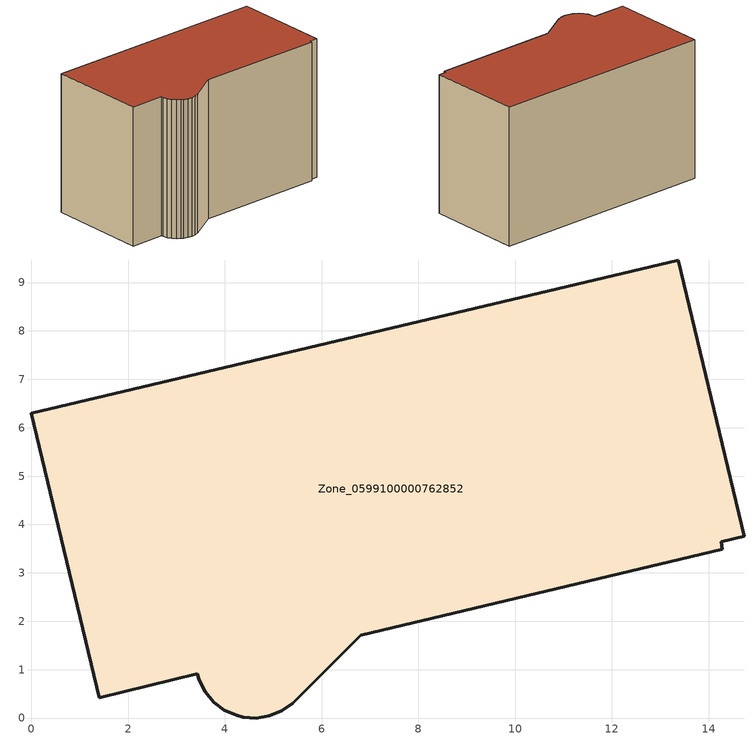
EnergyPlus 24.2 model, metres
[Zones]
Zone_0599100000762852
 floor ground (C_G): 5.18,0.15 4.92,0.04 4.65,0 4.38,0.02 4.24,0.05 3.99,0.16 3.77,0.33 3.6,0.54 3.47,0.78 3.43,0.92 1.4,0.42 0,6.3 13.37,9.47 14.73,3.75 14.26,3.64 14.28,3.49 6.81,1.71 5.4,0.31 z0
 wall outside (C_F): 3.43,0.92 3.47,0.78 3.6,0.54 3.77,0.33 3.99,0.16 4.24,0.05 4.38,0.02 4.65,0 4.92,0.04 5.18,0.15 5.4,0.31 6.81,1.71 14.28,3.49 14.26,3.64 14.73,3.75 13.37,9.47 0,6.3 1.4,0.42 3.43,0.92 z0:8.47
 roof outside (C_R): 14.26,3.64 14.73,3.75 13.37,9.47 0,6.3 1.4,0.42 3.43,0.92 3.47,0.78 3.6,0.54 3.77,0.33 3.99,0.16 4.24,0.05 4.38,0.02 4.65,0 4.92,0.04 5.18,0.15 5.4,0.31 6.81,1.71 14.28,3.49 z8.47
[BUILDING]
Pand.0599100000762852: North Axis=0; Terrain=City; Loads Convergence Tolerance Value=0.04; Temperature Convergence Tolerance Value=0.4; Solar Distribution=FullExterior; Maximum Number of Warmup Days=25; Minimum Number of Warmup Days=1
[Site:Location]
Rotterdam.The.Hague.AP_ZH_NLD Design_Conditions: Latitude=51.96; Longitude=4.45; Time Zone=1; Elevation=-4.5
[SITE:GROUNDTEMPERATURE:BUILDINGSURFACE]
18, 18, 18, 18, 18, 18, 18, 18, 18, 18, 18, 18
[MATERIAL] Thermal Absorptance=0.9; Solar Absorptance=0.7; Visible Absorptance=0.7
Name | Roughness | Thickness | Conductivity | Density | Specific Heat
G.D.1992-2005 | MediumSmooth | 0.15 | 0.06 | 540 | 1210
F.D.1992-2005 | Rough | 0.3 | 0.12 | 1920 | 840
R.D.1992-2005 | MediumRough | 0.2 | 0.08 | 1500 | 1000
[CONSTRUCTION]
C_G: G.D.1992-2005
C_F: F.D.1992-2005
C_R: R.D.1992-2005
[ZONE]
Zone_0599100000762852: Type=1; Multiplier=1; Ceiling Height=Autocalculate; Volume=Autocalculate; Floor Area=autocalculate; Part of Total Floor Area=Yes
[ZONEINFILTRATION:DESIGNFLOWRATE]
Infil_Zone_0599100000762852: Zone or ZoneList or Space or SpaceList=Zone_0599100000762852; Schedule=AlwaysOn; Design Flow Rate Calculation Method=Flow/Area; Flow Rate per Floor Area=0.0021; Constant Term Coefficient=1; Temperature Term Coefficient=0; Velocity Term Coefficient=0; Velocity Squared Term Coefficient=0
[HVACTEMPLATE:ZONE:IDEALLOADSAIRSYSTEM]
Zone_0599100000762852: Maximum Heating Supply Air Temperature=50; Minimum Cooling Supply Air Temperature=13; Maximum Heating Supply Air Humidity Ratio=0.0156; Minimum Cooling Supply Air Humidity Ratio=0.0077; Heating Limit=NoLimit; Cooling Limit=NoLimit; Dehumidification Control Type=ConstantSensibleHeatRatio; Cooling Sensible Heat Ratio=0.7; Dehumidification Setpoint=60; Humidification Control Type=None; Humidification Setpoint=30; Outdoor Air Method=None; Outdoor Air Flow Rate per Person=0.00944; Outdoor Air Flow Rate per Zone Floor Area=0; Outdoor Air Flow Rate per Zone=0; Demand Controlled Ventilation Type=None; Outdoor Air Economizer Type=NoEconomizer; Heat Recovery Type=None; Sensible Heat Recovery Effectiveness=0.7; Latent Heat Recovery Effectiveness=0.65
[ZONECONTROL:THERMOSTAT]
ThermostatControl_Zone_0599100000762852: Zone or ZoneList=Zone_0599100000762852; Control Type Schedule=DualSetpointControlType; Control 1=Thermostat_Zone_0599100000762852; Temperature Difference Between Cutout And Setpoint=0
[THERMOSTATSETPOINT:DUALSETPOINT]
Thermostat_Zone_0599100000762852: Heating Setpoint Temperature Schedule=HeatingSetpoint_Zone_0599100000762852; Cooling Setpoint Temperature Schedule=CoolingSetpoint_Zone_0599100000762852
[SCHEDULE:COMPACT]
HeatingSetpoint_Zone_0599100000762852: Through: 12/31, For: AllDays, Until: 24:00, 21
CoolingSetpoint_Zone_0599100000762852: Through: 12/31, For: AllDays, Until: 24:00, 24
DualSetpointControlType: Through: 12/31, For: AllDays, Until: 24:00, 4
AlwaysOn: Through: 12/31, For: AllDays, Until: 24:00, 1
